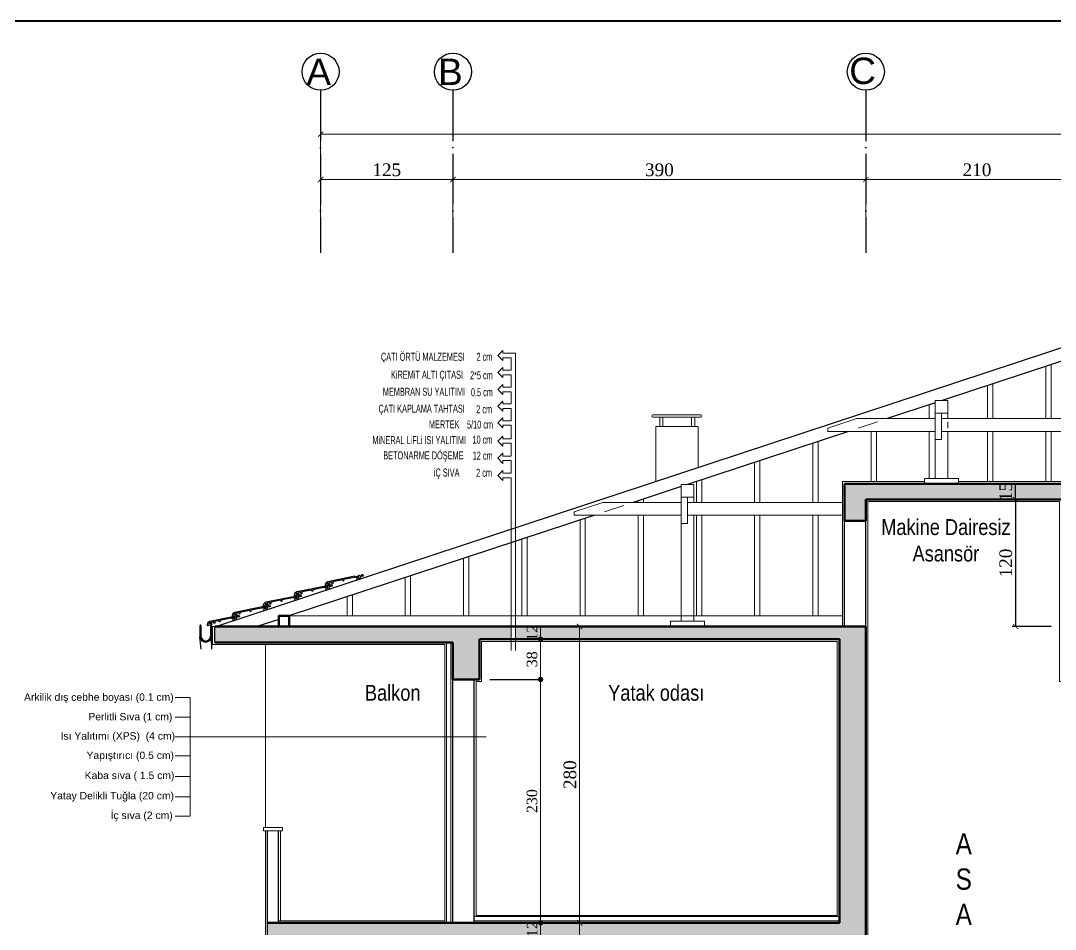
# Model space of a CAD drawing. Header units: metres. Extents: x 134072 to 172200, y 35728 to 38066.
# Drawn here: x 160671 to 161648, y 37208 to 38066 of the extents above; entities that cross this region are included whole.
import ezdxf

# ---------------------------------------------------------------- set-up
doc = ezdxf.new("R2010")
doc.units = ezdxf.units.M
doc.linetypes.add('ACAD_ISO04W100', pattern=[30, 24, -3, 0, -3])
for name, color, linetype in [('Aks', 7, 'Continuous'), ('duvaR', 52, 'Continuous'), ('KİREMİT', 242, 'Continuous'), ('yazı', 7, 'Continuous'), ('ölçü', 7, 'Continuous')]:
    doc.layers.add(name, color=color, linetype=linetype)
for name, color, linetype, lineweight in [('Cizgi 15', 3, 'Continuous', 15), ('Cizgi 20', 175, 'Continuous', 20), ('Cizgi 50', 1, 'Continuous', 50), ('ELEKTRİK', 102, 'Continuous', 40), ('Olcu 20', 7, 'Continuous', 20), ('sıva', 145, 'Continuous', 5), ('Tarama 13', 221, 'Continuous', 13), ('Yazi Detay', 30, 'Continuous', 20)]:
    doc.layers.add(name, color=color, linetype=linetype, lineweight=lineweight)
doc.styles.add('arial_1_18', font='arial.ttf', dxfattribs={"height": 0.2})
doc.styles.add('muhammet', font='times.ttf', dxfattribs={"height": 10})
doc.styles.add('omer', font='times.ttf', dxfattribs={"height": 12})
doc.styles.add('omr', font='ARIALN.TTF', dxfattribs={"height": 20})
doc.styles.add('ROMANT', font='arial.ttf', dxfattribs={"width": 0.75})
doc.styles.get("Standard").update_dxf_attribs({"font": 'txt.shx'})
doc.dimstyles.new('ISO-25', dxfattribs={"dimtxt": 12, "dimasz": 5, "dimexe": 3, "dimexo": 10, "dimgap": 3, "dimtad": 1, "dimdec": 0, "dimtxsty": 'omer', "dimblk": 'ARCHTICK', "dimcen": 0, "dimclrd": 256, "dimclre": 256, "dimclrt": 256, "dimadec": 0, "dimazin": 0, "dimtfac": 1, "dimtdec": 0, "dimtix": 1, "dimtmove": 0, "dimatfit": 3, "dimldrblk": 'ARCHTICK', "dimfxl": 50, "dimfxlon": 1, "dimlwd": -1, "dimlwe": -1, "dimarcsym": 0})
doc.dimstyles.new('mami', dxfattribs={"dimtxt": 9, "dimasz": 5, "dimexe": 1.25, "dimexo": 10, "dimgap": 3, "dimtad": 1, "dimtoh": 1, "dimdec": 0, "dimtxsty": 'muhammet', "dimblk": 'DOT', "dimcen": 2.5, "dimclrd": 256, "dimadec": 0, "dimazin": 0, "dimtfac": 1, "dimtdec": 0, "dimtix": 1, "dimtmove": 0, "dimatfit": 3, "dimldrblk": 'DOT', "dimfxl": 60, "dimfxlon": 1, "dimlwd": -1, "dimarcsym": 0})

# ---------------------------------------------------------------- blocks, each defined once
blk = doc.blocks.new('*D78')
at = {"layer": 'Defpoints', "color": 0, "transparency": 16777216}
for p in [(161609.25, 37628.8), (161610.26, 37628.8), (161609.74, 37613.8)]:
    blk.add_point(p, dxfattribs=at)
at = {"layer": 'ölçü', "transparency": 16777216}
for p, q in [((161610.26, 37628.8), (161613.26, 37628.8)), ((161610.26, 37613.8), (161610.26, 37628.8)), ((161610.26, 37613.8), (161613.26, 37613.8))]:
    blk.add_line(p, q, dxfattribs=at)
at = {"layer": 'ölçü', "transparency": 16777216, "insert": (161601.16, 37621.3), "char_height": 12, "attachment_point": 5, "rotation": 90, "style": 'omer'}
blk.add_mtext('15', dxfattribs=at)
blk = doc.blocks.new('_ArchTick')
at = {"layer": 'Olcu 20', "color": 0, "const_width": 0.15}
blk.add_lwpolyline([(-0.5, -0.5), (0.5, 0.5)], dxfattribs=at)
blk = doc.blocks.new('*D79')
at = {"layer": 'Defpoints', "color": 0, "transparency": 16777216}
for p in [(161610.25, 37613.8), (161610.25, 37493.8), (161653.92, 37493.8)]:
    blk.add_point(p, dxfattribs=at)
at = {"layer": 'ölçü', "transparency": 16777216}
for p, q in [((161610.25, 37613.8), (161613.25, 37613.8)), ((161610.25, 37613.8), (161610.25, 37493.8)), ((161643.92, 37493.8), (161607.25, 37493.8))]:
    blk.add_line(p, q, dxfattribs=at)
at = {"layer": 'ölçü', "transparency": 16777216, "xscale": 5, "yscale": 5, "zscale": 5}
for p, rotation in [((161610.25, 37613.8), 90), ((161610.25, 37493.8), 270)]:
    blk.add_blockref('_ArchTick', p, dxfattribs=dict(at, rotation=rotation))
at = {"layer": 'ölçü', "transparency": 16777216, "insert": (161601.15, 37553.8), "char_height": 12, "attachment_point": 5, "rotation": 90, "style": 'omer'}
blk.add_mtext('120', dxfattribs=at)
blk = doc.blocks.new('*D118')
at = {"layer": 'Defpoints', "color": 0, "transparency": 16777216}
for p in [(161132.02, 37213.8, 0), (161133.53, 37201.8, 0), (161161.72, 37201.8)]:
    blk.add_point(p, dxfattribs=at)
at = {"layer": 'Olcu 20', "color": 0, "lineweight": -2, "transparency": 16777216}
for p, q in [((161142.02, 37213.8), (161162.97, 37213.8)), ((161143.53, 37201.8), (161162.97, 37201.8))]:
    blk.add_line(p, q, dxfattribs=at)
at = {"layer": 'Olcu 20', "transparency": 16777216}
blk.add_line((161161.72, 37213.8), (161161.72, 37201.8), dxfattribs=at)
at = {"layer": 'Olcu 20', "color": 0, "transparency": 16777216, "insert": (161153.72, 37207.8), "char_height": 10, "attachment_point": 5, "rotation": 90, "style": 'muhammet'}
blk.add_mtext('12', dxfattribs=at)
blk = doc.blocks.new('_Dot')
at = {"color": 0, "linetype": 'ByBlock', "lineweight": -2}
blk.add_line((-0.5, 0), (-1, 0), dxfattribs=at)
at = {"color": 0, "linetype": 'ByBlock', "const_width": 0.5}
blk.add_lwpolyline([(-0.25, 0, 1), (0.25, 0, 1)], format="xyb", close=True, dxfattribs=at)
blk = doc.blocks.new('*D121')
at = {"layer": 'Defpoints', "color": 0, "transparency": 16777216}
for p in [(161132.02, 37493.8, 0), (161133.53, 37481.8, 0), (161161.72, 37481.8)]:
    blk.add_point(p, dxfattribs=at)
at = {"layer": 'Olcu 20', "color": 0, "lineweight": -2, "transparency": 16777216}
for p, q in [((161142.02, 37493.8), (161162.97, 37493.8)), ((161143.53, 37481.8), (161162.97, 37481.8))]:
    blk.add_line(p, q, dxfattribs=at)
at = {"layer": 'Olcu 20', "transparency": 16777216}
blk.add_line((161161.72, 37493.8), (161161.72, 37481.8), dxfattribs=at)
at = {"layer": 'Olcu 20', "color": 0, "transparency": 16777216, "insert": (161153.72, 37487.8), "char_height": 10, "attachment_point": 5, "rotation": 90, "style": 'muhammet'}
blk.add_mtext('12', dxfattribs=at)
blk = doc.blocks.new('*D122')
at = {"layer": 'Defpoints', "color": 0, "transparency": 16777216}
for p in [(161133.53, 37481.8, 0), (161103.92, 37443.8), (161161.72, 37443.8)]:
    blk.add_point(p, dxfattribs=at)
at = {"layer": 'Olcu 20', "color": 0, "lineweight": -2, "transparency": 16777216}
for p, q in [((161143.53, 37481.8), (161162.97, 37481.8)), ((161113.92, 37443.8), (161162.97, 37443.8))]:
    blk.add_line(p, q, dxfattribs=at)
at = {"layer": 'Olcu 20', "transparency": 16777216}
blk.add_line((161161.72, 37476.8), (161161.72, 37448.8), dxfattribs=at)
at = {"layer": 'Olcu 20', "transparency": 16777216, "xscale": 5, "yscale": 5, "zscale": 5}
for p, rotation in [((161161.72, 37481.8), 90), ((161161.72, 37443.8), 270)]:
    blk.add_blockref('_Dot', p, dxfattribs=dict(at, rotation=rotation))
at = {"layer": 'Olcu 20', "color": 0, "transparency": 16777216, "insert": (161153.63, 37462.8), "char_height": 10, "attachment_point": 5, "rotation": 90, "style": 'muhammet'}
blk.add_mtext('38', dxfattribs=at)
blk = doc.blocks.new('*D123')
at = {"layer": 'Defpoints', "color": 0, "transparency": 16777216}
for p in [(161103.92, 37443.8), (161136.74, 37213.8, 0), (161161.72, 37213.8)]:
    blk.add_point(p, dxfattribs=at)
at = {"layer": 'Olcu 20', "color": 0, "lineweight": -2, "transparency": 16777216}
for p, q in [((161113.92, 37443.8), (161162.97, 37443.8)), ((161146.74, 37213.8), (161162.97, 37213.8))]:
    blk.add_line(p, q, dxfattribs=at)
at = {"layer": 'Olcu 20', "transparency": 16777216}
blk.add_line((161161.72, 37438.8), (161161.72, 37218.8), dxfattribs=at)
at = {"layer": 'Olcu 20', "transparency": 16777216, "xscale": 5, "yscale": 5, "zscale": 5}
for p, rotation in [((161161.72, 37443.8), 90), ((161161.72, 37213.8), 270)]:
    blk.add_blockref('_Dot', p, dxfattribs=dict(at, rotation=rotation))
at = {"layer": 'Olcu 20', "color": 0, "transparency": 16777216, "insert": (161153.63, 37328.8), "char_height": 10, "attachment_point": 5, "rotation": 90, "style": 'muhammet'}
blk.add_mtext('230', dxfattribs=at)
blk = doc.blocks.new('*D127')
at = {"layer": 'Defpoints', "color": 0, "transparency": 16777216}
for p in [(161170, 37493.8), (161170, 37213.8), (161198.62, 37213.8)]:
    blk.add_point(p, dxfattribs=at)
at = {"layer": 'Olcu 20', "transparency": 16777216}
for p, q in [((161195.62, 37493.8), (161201.62, 37493.8)), ((161198.62, 37493.8), (161198.62, 37213.8)), ((161195.62, 37213.8), (161201.62, 37213.8))]:
    blk.add_line(p, q, dxfattribs=at)
at = {"layer": 'Olcu 20', "transparency": 16777216, "xscale": 5, "yscale": 5, "zscale": 5}
for p, rotation in [((161198.62, 37493.8), 90), ((161198.62, 37213.8), 270)]:
    blk.add_blockref('_ArchTick', p, dxfattribs=dict(at, rotation=rotation))
at = {"layer": 'Olcu 20', "transparency": 16777216, "insert": (161189.51, 37353.8), "char_height": 12, "attachment_point": 5, "rotation": 90, "style": 'omer'}
blk.add_mtext('280', dxfattribs=at)
blk = doc.blocks.new('*D128')
at = {"layer": 'Defpoints', "color": 0, "transparency": 16777216}
for p in [(161170, 37213.8), (161180.24, 36933.8), (161198.62, 36933.8)]:
    blk.add_point(p, dxfattribs=at)
at = {"layer": 'Olcu 20', "transparency": 16777216}
for p, q in [((161195.62, 37213.8), (161201.62, 37213.8)), ((161198.62, 37213.8), (161198.62, 36933.8)), ((161195.62, 36933.8), (161201.62, 36933.8))]:
    blk.add_line(p, q, dxfattribs=at)
at = {"layer": 'Olcu 20', "transparency": 16777216, "xscale": 5, "yscale": 5, "zscale": 5}
for p, rotation in [((161198.62, 37213.8), 90), ((161198.62, 36933.8), 270)]:
    blk.add_blockref('_ArchTick', p, dxfattribs=dict(at, rotation=rotation))
at = {"layer": 'Olcu 20', "transparency": 16777216, "insert": (161189.51, 37073.8), "char_height": 12, "attachment_point": 5, "rotation": 90, "style": 'omer'}
blk.add_mtext('280', dxfattribs=at)
blk = doc.blocks.new('*D146')
at = {"layer": 'Defpoints', "color": 0, "transparency": 16777216}
for p in [(161078.92, 37916.22), (160953.92, 37846.99), (161078.92, 37846.99)]:
    blk.add_point(p, dxfattribs=at)
at = {"layer": 'Olcu 20', "transparency": 16777216}
for p, q in [((160953.92, 37866.22), (160953.92, 37919.22)), ((161078.92, 37866.22), (161078.92, 37919.22)), ((160953.92, 37916.22), (161078.92, 37916.22))]:
    blk.add_line(p, q, dxfattribs=at)
at = {"layer": 'Olcu 20', "transparency": 16777216, "xscale": 5, "yscale": 5, "zscale": 5, "rotation": 180}
blk.add_blockref('_ArchTick', (160953.92, 37916.22), dxfattribs=at)
at = {"layer": 'Olcu 20', "transparency": 16777216, "xscale": 5, "yscale": 5, "zscale": 5}
blk.add_blockref('_ArchTick', (161078.92, 37916.22), dxfattribs=at)
at = {"layer": 'Olcu 20', "transparency": 16777216, "insert": (161016.42, 37925.32), "char_height": 12, "attachment_point": 5, "style": 'omer'}
blk.add_mtext('125', dxfattribs=at)
blk = doc.blocks.new('*D147')
at = {"layer": 'Defpoints', "color": 0, "transparency": 16777216}
for p in [(161468.92, 37916.22), (161078.92, 37846.99), (161468.92, 37846.99)]:
    blk.add_point(p, dxfattribs=at)
at = {"layer": 'Olcu 20', "transparency": 16777216}
for p, q in [((161078.92, 37866.22), (161078.92, 37919.22)), ((161468.92, 37866.22), (161468.92, 37919.22)), ((161078.92, 37916.22), (161468.92, 37916.22))]:
    blk.add_line(p, q, dxfattribs=at)
at = {"layer": 'Olcu 20', "transparency": 16777216, "xscale": 5, "yscale": 5, "zscale": 5, "rotation": 180}
blk.add_blockref('_ArchTick', (161078.92, 37916.22), dxfattribs=at)
at = {"layer": 'Olcu 20', "transparency": 16777216, "xscale": 5, "yscale": 5, "zscale": 5}
blk.add_blockref('_ArchTick', (161468.92, 37916.22), dxfattribs=at)
at = {"layer": 'Olcu 20', "transparency": 16777216, "insert": (161273.92, 37925.34), "char_height": 12, "attachment_point": 5, "style": 'omer'}
blk.add_mtext('390', dxfattribs=at)
blk = doc.blocks.new('*D148')
at = {"layer": 'Defpoints', "color": 0, "transparency": 16777216}
for p in [(161678.92, 37916.22), (161468.92, 37846.99), (161678.92, 37846.99)]:
    blk.add_point(p, dxfattribs=at)
at = {"layer": 'Olcu 20', "transparency": 16777216}
for p, q in [((161468.92, 37866.22), (161468.92, 37919.22)), ((161678.92, 37866.22), (161678.92, 37919.22)), ((161468.92, 37916.22), (161678.92, 37916.22))]:
    blk.add_line(p, q, dxfattribs=at)
at = {"layer": 'Olcu 20', "transparency": 16777216, "xscale": 5, "yscale": 5, "zscale": 5, "rotation": 180}
blk.add_blockref('_ArchTick', (161468.92, 37916.22), dxfattribs=at)
at = {"layer": 'Olcu 20', "transparency": 16777216, "xscale": 5, "yscale": 5, "zscale": 5}
blk.add_blockref('_ArchTick', (161678.92, 37916.22), dxfattribs=at)
at = {"layer": 'Olcu 20', "transparency": 16777216, "insert": (161573.92, 37925.32), "char_height": 12, "attachment_point": 5, "style": 'omer'}
blk.add_mtext('210', dxfattribs=at)
blk = doc.blocks.new('*D156')
at = {"layer": 'Defpoints', "color": 0, "transparency": 16777216}
for p in [(160953.92, 37959), (160953.92, 37846.99), (162653.92, 37846.99)]:
    blk.add_point(p, dxfattribs=at)
at = {"layer": 'Olcu 20', "transparency": 16777216}
for p, q in [((160953.92, 37909), (160953.92, 37962)), ((162653.92, 37959), (160953.92, 37959)), ((162653.92, 37909), (162653.92, 37962))]:
    blk.add_line(p, q, dxfattribs=at)
at = {"layer": 'Olcu 20', "transparency": 16777216, "xscale": 5, "yscale": 5, "zscale": 5, "rotation": 180}
blk.add_blockref('_ArchTick', (160953.92, 37959), dxfattribs=at)
at = {"layer": 'Olcu 20', "transparency": 16777216, "xscale": 5, "yscale": 5, "zscale": 5}
blk.add_blockref('_ArchTick', (162653.92, 37959), dxfattribs=at)
at = {"layer": 'Olcu 20', "transparency": 16777216, "insert": (161803.92, 37968.12), "char_height": 12, "attachment_point": 5, "style": 'omer'}
blk.add_mtext('1700', dxfattribs=at)

msp = doc.modelspace()

# ---------------------------------------------------------------- hatches: boundary and pattern name
at = {"layer": 'Tarama 13'}
h = msp.add_hatch(dxfattribs=at)
h.set_pattern_fill('ANSI33', color=256, scale=2, style=0)
h.set_pattern_definition([(45, (109885.787, 30647.212), (-8.980256, 8.980256), []), (45, (109894.767, 30647.212), (-8.980256, 8.980256), [6.35, -3.175])])
h.paths.add_polyline_path([(162653.92, 36373.8), (162633.92, 36373.8), (162633.92, 36193.8), (162653.92, 36193.8)])
h.paths.add_polyline_path([(162553.92, 36233.8), (162553.92, 36373.8), (162523.92, 36373.8), (162523.92, 36233.8), (162293.92, 36233.8), (162293.92, 36373.8), (162268.92, 36373.8), (162268.92, 36233.8), (162175.05, 36233.8), (162175.05, 36193.8), (162553.92, 36193.8)])
h.paths.add_polyline_path([(162175.05, 36233.8), (161678.92, 36233.8), (161678.92, 36373.8), (161653.92, 36373.8), (161653.92, 36233.8), (161468.92, 36233.8), (161468.92, 37493.8), (161137.94, 37493.8), (161137.94, 37481.8), (161443.92, 37481.8), (161443.92, 37213.8), (160903.92, 37213.8), (160903.92, 37198.8), (161078.92, 37198.8), (161078.92, 37182.02), (161103.92, 37182.02), (161103.92, 37201.8), (161443.92, 37201.8), (161443.92, 36933.8), (160903.92, 36933.8), (160903.92, 36918.8), (161078.92, 36918.8), (161078.92, 36883.8), (161103.92, 36883.8), (161103.92, 36921.8), (161443.92, 36921.8), (161443.92, 36653.8), (160903.92, 36653.8), (160903.92, 36638.8), (161078.92, 36638.8), (161078.92, 36603.8), (161103.92, 36603.8), (161103.92, 36641.8), (161443.92, 36641.8), (161443.92, 36233.8), (161108.92, 36233.8), (161108.92, 36373.8), (161078.92, 36373.8), (161078.92, 36233.8), (161048.92, 36233.8), (161048.92, 36193.8), (162175.05, 36193.8)])
h.paths.add_polyline_path([(160923.92, 36373.8), (160903.92, 36373.8), (160903.92, 36193.8), (160923.92, 36193.8)], flags=17)
h.paths.add_polyline_path([(161103.92, 37481.8), (161133.84, 37481.8), (161133.84, 37493.8), (160853.92, 37493.8), (160853.92, 37478.8), (161078.92, 37478.8), (161078.92, 37443.8), (161103.92, 37443.8)])
h.paths.add_polyline_path([(161468.92, 37613.8), (161653.92, 37613.8), (161653.92, 37593.8), (161673.92, 37593.8), (161673.92, 37628.8), (161448.92, 37628.8), (161448.92, 37593.8), (161468.92, 37593.8)])
h.paths.add_polyline_path([(162293.92, 37481.8), (162628.92, 37481.8), (162628.92, 37443.8), (162653.92, 37443.8), (162653.92, 37481.8), (162703.92, 37481.8), (162703.92, 37493.8), (161653.92, 37493.8), (161653.92, 37443.8), (161678.92, 37443.8), (161678.92, 37481.8), (162268.92, 37481.8), (162268.92, 37443.8), (162293.92, 37443.8)])
h.paths.add_polyline_path([(162293.92, 37201.8), (162628.92, 37201.8), (162628.92, 37182.02), (162653.92, 37182.02), (162653.92, 37213.8), (161653.92, 37213.8), (161653.92, 37163.8), (161678.92, 37163.8), (161678.92, 37201.8), (162268.92, 37201.8), (162268.92, 37163.8), (162293.92, 37163.8)])
h.paths.add_polyline_path([(162293.92, 36921.8), (162628.92, 36921.8), (162628.92, 36883.8), (162653.92, 36883.8), (162653.92, 36933.8), (161653.92, 36933.8), (161653.92, 36883.8), (161678.92, 36883.8), (161678.92, 36921.8), (162268.92, 36921.8), (162268.92, 36883.8), (162293.92, 36883.8)])
h.paths.add_polyline_path([(162653.92, 36653.8), (161653.92, 36653.8), (161653.92, 36603.8), (161678.92, 36603.8), (161678.92, 36641.8), (162268.92, 36641.8), (162268.92, 36603.8), (162293.92, 36603.8), (162293.92, 36641.8), (162528.92, 36641.8), (162528.92, 36603.8), (162553.92, 36603.8), (162553.92, 36641.8), (162628.92, 36641.8), (162628.92, 36603.8), (162653.92, 36603.8)])
h.paths.add_polyline_path([(162653.92, 37182.02), (162628.92, 37182.02), (162628.92, 37163.8), (162653.92, 37163.8)], flags=17)
h.paths.add_polyline_path([(161164.41, 36637.36), (161164.41, 36657.13), (161143.06, 36657.13), (161143.06, 36637.36)], flags=25)
h.paths.add_polyline_path([(161164.24, 36204.07), (161164.24, 36223.83), (161142.89, 36223.83), (161142.89, 36204.07)], flags=24)
h.paths.add_polyline_path([(161164.41, 36917.36), (161164.41, 36937.13), (161143.06, 36937.13), (161143.06, 36917.36)], flags=25)
h.paths.add_polyline_path([(161164.41, 37197.36), (161164.41, 37217.13), (161143.06, 37217.13), (161143.06, 37197.36)], flags=25)
h.paths.add_polyline_path([(161164.41, 37477.36), (161164.41, 37497.13), (161143.06, 37497.13), (161143.06, 37477.36)], flags=9)
h.paths.add_polyline_path([(161613.89, 37608.99), (161613.89, 37632.71), (161588.27, 37632.71), (161588.27, 37608.99)], flags=9)

# ---------------------------------------------------------------- linework, layer by layer
at = {"layer": 'Aks', "color": 251, "linetype": 'ACAD_ISO04W100', "lineweight": -3, "ltscale": 2}
for points in [[(160953.92, 38000.61), (160953.92, 37846.99)], [(161078.92, 38000.61), (161078.92, 37846.99)], [(161468.92, 38000.61), (161468.92, 37846.99)]]:
    msp.add_lwpolyline(points, dxfattribs=at)
at = {"layer": 'Aks', "color": 30, "linetype": 'Continuous', "lineweight": -3}
for centre in [(160953.92, 38018.11), (161078.92, 38018.11), (161468.92, 38018.11)]:
    msp.add_circle(centre, 17.5, dxfattribs=at)
at = {"layer": 'Cizgi 15', "lineweight": -3}
for p, q in [((160839.92, 37494.6), (160839.92, 37484.6)), ((160840.92, 37494.6), (160840.92, 37484.6)), ((160849.92, 37494.6), (160849.92, 37484.6)), ((160850.92, 37494.6), (160850.92, 37484.6)), ((160850.92, 37490.6), (160851.92, 37490.6)), ((160850.92, 37488.6), (160851.92, 37488.6))]:
    msp.add_line(p, q, dxfattribs=at)
for centre, radius, start, end in [((160840.42, 37494.6), 0.5, 0, 180), ((160850.42, 37494.6), 0.5, 0, 180), ((160845.42, 37484.6), 5.5, 180, 0), ((160845.42, 37484.6), 4.5, 180, 0)]:
    msp.add_arc(centre, radius, start, end, dxfattribs=at)
at = {"layer": 'Cizgi 20'}
for p, q in [((161534.46, 37707.45), (161534.46, 37633.8)), ((161534.46, 37707.45), (161546.46, 37707.45)), ((161546.46, 37707.45), (161546.46, 37690.25)), ((161313.06, 37693.8), (161267.85, 37693.8)), ((161534.46, 37695.45), (161546.46, 37695.45)), ((161540.46, 37695.45), (161540.46, 37670.45)), ((161313.06, 37691.8), (161267.85, 37691.8)), ((161270.46, 37682.8), (161310.46, 37682.8)), ((161270.46, 37630.75), (161270.46, 37682.8)), ((161274.28, 37691.8), (161274.28, 37682.8)), ((161277.28, 37691.8), (161277.28, 37682.8)), ((161304.39, 37691.8), (161304.39, 37682.8)), ((161307.39, 37691.8), (161307.39, 37682.8)), ((161310.46, 37643.8), (161310.46, 37682.8)), ((161460.32, 37690.25), (161534.46, 37690.25)), ((161479.95, 37687.25), (161461.76, 37681.25)), ((161540.46, 37690.25), (162017.38, 37690.25)), ((161546.46, 37687.25), (161546.46, 37681.25)), ((161433.05, 37678.25), (161534.46, 37678.25)), ((161540.46, 37678.25), (162017.38, 37678.25)), ((161546.46, 37678.25), (161546.46, 37633.8)), ((161540.46, 37670.45), (161534.46, 37670.45)), ((161524.46, 37633.8), (161556.46, 37633.8)), ((161524.46, 37633.8), (161524.46, 37628.8)), ((161556.46, 37633.8), (161556.46, 37628.8)), ((161294.46, 37628.02), (161294.46, 37498.8)), ((161294.46, 37628.02), (161306.46, 37628.02)), ((161306.46, 37628.02), (161306.46, 37611.13)), ((161294.46, 37616.02), (161306.46, 37616.02)), ((161300.46, 37616.02), (161300.46, 37591.02)), ((161294.46, 37611.13), (161220.57, 37611.13)), ((161240.2, 37608.13), (161222.01, 37602.13)), ((161300.46, 37611.13), (161446.92, 37611.13)), ((161294.46, 37599.13), (161193.29, 37599.13)), ((161300.46, 37599.13), (161446.92, 37599.13)), ((161306.46, 37599.13), (161306.46, 37498.8)), ((161300.46, 37591.02), (161294.46, 37591.02)), ((161284.46, 37498.8), (161316.46, 37498.8)), ((161284.46, 37498.8), (161284.46, 37493.8)), ((161316.46, 37498.8), (161316.46, 37493.8)), ((160899.92, 37300.8), (160899.92, 37303.8)), ((160899.92, 37303.8), (160917.92, 37303.8)), ((160917.92, 37303.8), (160917.92, 37300.8)), ((160899.92, 37300.8), (160917.92, 37300.8))]:
    msp.add_line(p, q, dxfattribs=at)
at = {"layer": 'Cizgi 20', "lineweight": -3}
for p, q in [((160840.96, 37472.32), (160839.95, 37484.01)), ((160851.18, 37472.51, 0), (160850.88, 37483.95))]:
    msp.add_line(p, q, dxfattribs=at)
at = {"layer": 'Cizgi 20'}
for points in [[(161460.32, 37690.25), (161433.05, 37681.25), (161433.05, 37678.25)], [(161220.57, 37611.13), (161193.29, 37602.13), (161193.29, 37599.13)]]:
    msp.add_lwpolyline(points, dxfattribs=at)
for centre, start, end in [((161267.85, 37692.8), 90, 270), ((161313.06, 37692.8), 270, 90)]:
    msp.add_arc(centre, 1, start, end, dxfattribs=at)
at = {"layer": 'Cizgi 50'}
for p, q in [((161673.92, 37628.8), (161448.92, 37628.8)), ((161448.92, 37628.8), (161448.92, 37593.8)), ((161653.92, 37613.8), (161468.92, 37613.8)), ((161468.92, 37593.8), (161468.92, 37613.8)), ((161468.92, 37593.8), (161448.92, 37593.8)), ((161468.92, 37493.8), (160853.92, 37493.8)), ((161468.92, 36233.8), (161468.92, 37493.8)), ((161078.92, 37478.8), (160853.92, 37478.8)), ((161443.92, 37481.8), (161103.92, 37481.8)), ((161443.92, 37213.8), (161443.92, 37481.8)), ((161443.92, 37213.8), (160903.92, 37213.8))]:
    msp.add_line(p, q, dxfattribs=at)
msp.add_lwpolyline([(160914.32, 37493.8), (160914.32, 37503.8), (160924.32, 37503.8), (160924.32, 37493.8)], close=True, dxfattribs=at)
msp.add_lwpolyline([(161078.92, 37478.8), (161078.92, 37443.8), (161103.92, 37443.8), (161103.92, 37481.8)], dxfattribs=at)
at = {"layer": 'duvaR'}
for p, q in [((161778.92, 37798.55), (160855.46, 37493.8)), ((161687.38, 37755.7), (161541.16, 37707.45)), ((161534.46, 37705.24), (161489.04, 37690.25)), ((161452.67, 37678.25), (161300.46, 37628.02)), ((161294.46, 37626.04), (161249.29, 37611.13)), ((161212.92, 37599.13), (160924.05, 37503.8)), ((161448.92, 37493.8), (161448.92, 37593.8)), ((161468.92, 37493.8), (161468.92, 37593.8)), ((160914.32, 37500.59), (160893.75, 37493.8)), ((161078.92, 37213.8), (161078.92, 37443.8)), ((161098.92, 37213.8), (161098.92, 37443.8)), ((160903.92, 37213.8), (160903.92, 37300.8)), ((160913.92, 37300.8), (160913.92, 37213.8))]:
    msp.add_line(p, q, dxfattribs=at)
at = {"layer": 'duvaR', "color": 1}
for p, q in [((160853.92, 37478.8), (160853.92, 37493.8)), ((160903.92, 37198.8), (160903.92, 37213.8))]:
    msp.add_line(p, q, dxfattribs=at)
at = {"layer": 'ELEKTRİK'}
msp.add_line((135359.31, 38066.32, 127785.85), (172199.82, 38066.32, 127785.85), dxfattribs=at)
at = {"layer": 'KİREMİT', "color": 242}
for p, q in [((160989.63, 37539.93), (160987.78, 37539.32)), ((160989.63, 37539.93), (160987.78, 37539.32)), ((160987.78, 37539.32), (160988.33, 37537.65)), ((160987.78, 37539.32), (160988.33, 37537.65)), ((160989.63, 37539.93), (160990.18, 37538.26)), ((160989.63, 37539.93), (160990.18, 37538.26)), ((160960.4, 37530.29), (160958.55, 37529.68)), ((160960.4, 37530.29), (160958.55, 37529.68)), ((160958.55, 37529.68), (160959.1, 37528.01)), ((160958.55, 37529.68), (160959.1, 37528.01)), ((160960.4, 37530.29), (160960.95, 37528.62)), ((160960.4, 37530.29), (160960.95, 37528.62)), ((160931.17, 37520.65), (160929.32, 37520.04)), ((160931.17, 37520.65), (160929.32, 37520.04)), ((160929.32, 37520.04), (160929.87, 37518.37)), ((160929.32, 37520.04), (160929.87, 37518.37)), ((160931.17, 37520.65), (160931.72, 37518.98)), ((160931.17, 37520.65), (160931.72, 37518.98)), ((160901.94, 37511.01), (160900.08, 37510.4)), ((160901.94, 37511.01), (160900.08, 37510.4)), ((160900.08, 37510.4), (160900.64, 37508.73)), ((160900.08, 37510.4), (160900.64, 37508.73)), ((160901.94, 37511.01), (160902.49, 37509.35)), ((160901.94, 37511.01), (160902.49, 37509.35)), ((160872.7, 37501.37), (160870.85, 37500.76)), ((160872.7, 37501.37), (160870.85, 37500.76)), ((160870.85, 37500.76), (160871.4, 37499.09)), ((160870.85, 37500.76), (160871.4, 37499.09)), ((160872.7, 37501.37), (160873.25, 37499.71)), ((160872.7, 37501.37), (160873.25, 37499.71))]:
    msp.add_line(p, q, dxfattribs=at)
for points in [[(160990.49, 37538.44), (160989.81, 37540.59), (160986.78, 37539.98), (160985.81, 37540.23), (160975.71, 37538.19), (160975.69, 37536.79), (160975.12, 37536.67), (160974.56, 37537.95), (160965.43, 37536.11), (160965.48, 37534.38), (160964.86, 37534.25), (160964.24, 37535.87), (160962.27, 37535.47), (160962.44, 37533.04), (160961.87, 37532.93), (160961.08, 37535.23, 0.317877), (160959.75, 37532.22), (160958.56, 37531.98, -0.333333), (160960.65, 37536.39), (160986.37, 37541.59), (160986.52, 37540.87), (160990.1, 37541.59), (160989.96, 37542.31), (160990.68, 37542.46), (160990.82, 37541.74), (160992.97, 37542.17), (160992.83, 37542.89), (160993.78, 37543.08), (160994.11, 37541.46), (160991.24, 37540.88), (160991.45, 37538.63)], [(160961.26, 37528.8), (160960.58, 37530.95), (160957.54, 37530.34), (160956.58, 37530.59), (160946.47, 37528.55), (160946.46, 37527.15), (160945.88, 37527.03), (160945.33, 37528.31), (160936.2, 37526.47), (160936.25, 37524.74), (160935.63, 37524.61), (160935.01, 37526.23), (160933.04, 37525.83), (160933.21, 37523.4), (160932.64, 37523.29), (160931.85, 37525.59, 0.317877), (160930.52, 37522.58), (160929.33, 37522.34, -0.333333), (160931.42, 37526.75), (160957.14, 37531.95), (160957.29, 37531.23), (160960.87, 37531.96), (160960.73, 37532.67), (160961.44, 37532.82), (160961.59, 37532.1), (160963.74, 37532.53), (160963.59, 37533.25), (160964.55, 37533.44), (160964.88, 37531.82), (160962.01, 37531.24), (160962.22, 37528.99)], [(160932.03, 37519.16), (160931.34, 37521.31), (160928.31, 37520.7), (160927.35, 37520.95), (160917.24, 37518.91), (160917.22, 37517.51), (160916.65, 37517.39), (160916.09, 37518.67), (160906.97, 37516.83), (160907.02, 37515.1), (160906.4, 37514.97), (160905.77, 37516.59), (160903.81, 37516.19), (160903.98, 37513.76), (160903.4, 37513.65), (160902.61, 37515.95, 0.317877), (160901.29, 37512.94), (160900.09, 37512.7, -0.333333), (160902.19, 37517.11), (160927.91, 37522.31), (160928.05, 37521.59), (160931.64, 37522.32), (160931.49, 37523.03), (160932.21, 37523.18), (160932.36, 37522.46), (160934.51, 37522.89), (160934.36, 37523.61), (160935.32, 37523.8), (160935.64, 37522.18), (160932.78, 37521.6), (160932.98, 37519.35)], [(160902.8, 37509.52), (160902.11, 37511.67), (160899.08, 37511.06), (160898.12, 37511.31), (160888.01, 37509.27), (160887.99, 37507.87), (160887.42, 37507.75), (160886.86, 37509.03), (160877.74, 37507.19), (160877.79, 37505.46), (160877.17, 37505.33), (160876.54, 37506.95), (160874.58, 37506.55), (160874.74, 37504.12), (160874.17, 37504.01), (160873.38, 37506.31, 0.317877), (160872.05, 37503.3), (160870.86, 37503.06, -0.333333), (160872.95, 37507.47), (160898.68, 37512.67), (160898.82, 37511.95), (160902.41, 37512.68), (160902.26, 37513.39), (160902.98, 37513.54), (160903.12, 37512.82), (160905.27, 37513.26), (160905.13, 37513.97), (160906.08, 37514.17), (160906.41, 37512.54), (160903.55, 37511.96), (160903.75, 37509.71)], [(160873.56, 37499.88), (160872.88, 37502.03), (160869.84, 37501.42), (160868.88, 37501.67), (160858.78, 37499.63), (160858.76, 37498.23), (160858.19, 37498.11), (160857.63, 37499.39), (160854.09, 37498.68), (160854.14, 37496.95), (160853.52, 37496.82), (160852.89, 37498.44), (160850.93, 37498.04), (160851.1, 37495.61), (160850.53, 37495.5), (160849.74, 37497.8, 0.317877), (160848.41, 37494.79), (160847.21, 37494.55, -0.333333), (160849.31, 37498.96), (160869.44, 37503.03), (160869.59, 37502.31), (160873.17, 37503.04), (160873.03, 37503.75), (160873.75, 37503.9), (160873.89, 37503.18), (160876.04, 37503.62), (160875.9, 37504.33), (160876.85, 37504.53), (160877.18, 37502.9), (160874.31, 37502.32), (160874.52, 37500.07)]]:
    msp.add_lwpolyline(points, format="xyb", close=True, dxfattribs=at)
at = {"layer": 'sıva'}
for p, q in [((160851.92, 37476.8), (160851.92, 37493.8)), ((160853.92, 37493.8), (160851.92, 37493.8)), ((161072.92, 37213.8), (161072.92, 37478.8)), ((161076.92, 37213.8), (161076.92, 37478.8)), ((160851.92, 37476.8), (161071.42, 37476.8)), ((160901.92, 37303.8), (160901.92, 37476.8)), ((161071.42, 37476.8), (161071.42, 37213.8)), ((160901.92, 37196.8), (160901.92, 37300.8)), ((160915.92, 37300.8), (160915.92, 37215.8)), ((161071.42, 37215.8), (160913.92, 37215.8)), ((161098.92, 37219.8), (161443.92, 37219.8)), ((161098.92, 37215.8), (161443.92, 37215.8)), ((161100.92, 37220.8), (161441.92, 37220.8))]:
    msp.add_line(p, q, dxfattribs=at)
for points in [[(161446.92, 37493.8), (161446.92, 37630.8), (161524.46, 37630.8)], [(161556.46, 37630.8), (161675.92, 37630.8), (161675.92, 37493.8)], [(161926.92, 37219.8), (161926.92, 37479.8), (161680.92, 37479.8), (161680.92, 37441.8), (161651.92, 37441.8), (161651.92, 37611.8), (161470.92, 37611.8), (161470.92, 36233.8)], [(161100.92, 37219.8), (161100.92, 37441.8), (161105.92, 37441.8), (161105.92, 37479.8), (161441.92, 37479.8), (161441.92, 37219.8)]]:
    msp.add_lwpolyline(points, dxfattribs=at)
at = {"layer": 'Tarama 13'}
for p, q in [((161643.87, 37690.25), (161643.87, 37741.34)), ((161638.87, 37690.25), (161638.87, 37739.69)), ((161588.87, 37690.25), (161588.87, 37723.19)), ((161583.87, 37690.25), (161583.87, 37721.54)), ((161528.87, 37690.25), (161528.87, 37703.39)), ((161473.87, 37630.8), (161473.87, 37678.25)), ((161478.87, 37630.8), (161478.87, 37678.25)), ((161528.87, 37633.8), (161528.87, 37678.25)), ((161583.87, 37630.8), (161583.87, 37678.25)), ((161588.87, 37630.8), (161588.87, 37678.25)), ((161638.87, 37630.8), (161638.87, 37678.25)), ((161643.87, 37630.8), (161643.87, 37678.25)), ((161418.87, 37611.13), (161418.87, 37667.09)), ((161423.87, 37611.13), (161423.87, 37668.74)), ((161363.87, 37611.13), (161363.87, 37648.94)), ((161368.87, 37611.13), (161368.87, 37650.59)), ((161308.96, 37611.13), (161308.96, 37630.82)), ((161313.96, 37611.13), (161313.96, 37632.47)), ((161258.96, 37611.13), (161258.96, 37614.32)), ((161253.96, 37611.13), (161253.96, 37612.67)), ((161203.96, 37503.8), (161203.96, 37596.17)), ((161253.96, 37503.8), (161253.96, 37599.13)), ((161258.96, 37503.8), (161258.96, 37599.13)), ((161308.96, 37503.8), (161308.96, 37599.13)), ((161313.96, 37503.8), (161313.96, 37599.13)), ((161363.87, 37503.8), (161363.87, 37599.13)), ((161368.87, 37503.8), (161368.87, 37599.13)), ((161418.87, 37503.8), (161418.87, 37599.13)), ((161423.87, 37503.8), (161423.87, 37599.13)), ((161198.96, 37503.8), (161198.96, 37594.52)), ((161143.96, 37503.8), (161143.96, 37576.37)), ((161148.96, 37503.8), (161148.96, 37578.02)), ((161088.96, 37503.8), (161088.96, 37558.22)), ((161093.96, 37503.8), (161093.96, 37559.87)), ((161033.96, 37503.8), (161033.96, 37540.07)), ((161038.96, 37503.8), (161038.96, 37541.72)), ((160978.96, 37503.8), (160978.96, 37521.92)), ((160983.96, 37503.8), (160983.96, 37523.57)), ((160924.32, 37503.8), (161446.92, 37503.8))]:
    msp.add_line(p, q, dxfattribs=at)
at = {"layer": 'Yazi Detay', "color": 1, "lineweight": 18}
for p, q in [((161121.32, 37749.88), (161126.07, 37754.63)), ((161126.07, 37754.63), (161126.07, 37751.98)), ((161126.07, 37751.98), (161138.13, 37751.98)), ((161138.13, 37751.98), (161137.93, 37471.14)), ((161121.32, 37749.88), (161126.07, 37745.13)), ((161126.07, 37747.78), (161133.88, 37747.78)), ((161126.07, 37745.13), (161126.07, 37747.78)), ((161133.88, 37747.78), (161133.84, 37735.93)), ((161121.32, 37733.83), (161126.07, 37738.58)), ((161121.32, 37733.83), (161126.07, 37729.08)), ((161126.07, 37738.58), (161126.07, 37735.93)), ((161126.07, 37735.93), (161133.84, 37735.93)), ((161126.07, 37731.73), (161133.84, 37731.73)), ((161126.07, 37729.08), (161126.07, 37731.73)), ((161133.84, 37731.73), (161133.84, 37719.88)), ((161121.32, 37717.79), (161126.07, 37722.54)), ((161126.07, 37722.54), (161126.07, 37719.88)), ((161121.32, 37717.79), (161126.07, 37713.03)), ((161126.07, 37719.88), (161133.84, 37719.88)), ((161126.07, 37715.68), (161134.03, 37715.68)), ((161126.07, 37713.03), (161126.07, 37715.68)), ((161134.03, 37715.68), (161134.03, 37704.17)), ((161121.32, 37702.08), (161126.07, 37706.83)), ((161126.07, 37706.83), (161126.07, 37704.17)), ((161126.07, 37704.17), (161134.03, 37704.17)), ((161121.32, 37702.08), (161126.07, 37697.32)), ((161126.07, 37699.97), (161134.03, 37699.97)), ((161126.07, 37697.32), (161126.07, 37699.97)), ((161134.03, 37699.97), (161134.03, 37688.31)), ((161121.32, 37686.21), (161126.07, 37690.96)), ((161121.32, 37686.21), (161126.07, 37681.46)), ((161126.07, 37690.96), (161126.07, 37688.31)), ((161126.07, 37688.31), (161134.03, 37688.31)), ((161126.07, 37684.11), (161133.84, 37684.11)), ((161126.07, 37681.46), (161126.07, 37684.11)), ((161133.84, 37684.11), (161133.84, 37671.13)), ((161121.32, 37669.03), (161126.07, 37673.78)), ((161126.07, 37673.78), (161126.07, 37671.13)), ((161121.32, 37669.03), (161126.07, 37664.28)), ((161126.07, 37671.13), (161133.84, 37671.13)), ((161126.07, 37666.93), (161133.84, 37666.93)), ((161126.07, 37664.28), (161126.07, 37666.93)), ((161134.03, 37666.93), (161134.03, 37655.08)), ((161121.32, 37652.76), (161126.07, 37657.51)), ((161126.07, 37657.51), (161126.07, 37654.86)), ((161126.07, 37654.86), (161133.84, 37654.86)), ((161121.32, 37652.76), (161126.07, 37648.01)), ((161126.07, 37650.66), (161133.84, 37650.66)), ((161126.07, 37648.01), (161126.07, 37650.66)), ((161133.84, 37650.66), (161133.84, 37638.58)), ((161121.32, 37636.49), (161126.07, 37641.24)), ((161121.32, 37636.49), (161126.07, 37631.73)), ((161126.07, 37641.24), (161126.07, 37638.58)), ((161126.07, 37638.58), (161133.84, 37638.58)), ((161126.07, 37634.38), (161133.84, 37634.38)), ((161126.07, 37631.73), (161126.07, 37634.38)), ((161133.84, 37634.38), (161133.84, 37471.18))]:
    msp.add_line(p, q, dxfattribs=at)
at = {"layer": 'Yazi Detay'}
for points in [[(160830.68, 37426.67), (160816.58, 37426.67)], [(160830.68, 37426.67), (160816.58, 37426.67)], [(160830.68, 37426.67), (160830.68, 37314.44)], [(160830.68, 37426.67), (160830.68, 37314.44)], [(160830.68, 37408.06), (160816.58, 37408.06)], [(160830.68, 37408.06), (160816.58, 37408.06)], [(160830.68, 37389.45), (160816.58, 37389.45)], [(160830.68, 37389.45), (160816.58, 37389.45)], [(160830.68, 37389.45), (161110.32, 37389.45)], [(160830.68, 37389.45), (160922.79, 37389.45)], [(160830.68, 37371.49), (160816.58, 37371.49)], [(160830.68, 37371.49), (160816.58, 37371.49)], [(160830.68, 37352.23), (160816.58, 37352.23)], [(160830.68, 37352.23), (160816.58, 37352.23)], [(160830.68, 37333.02), (160816.58, 37333.02)], [(160830.68, 37333.02), (160816.58, 37333.02)], [(160830.68, 37314.44), (160816.58, 37314.44)], [(160830.68, 37314.44), (160816.58, 37314.44)]]:
    msp.add_lwpolyline(points, dxfattribs=at)

# ---------------------------------------------------------------- texts
at = {"layer": 'Aks', "color": 19, "linetype": 'Continuous', "lineweight": -3, "style": 'arial_1_18'}
for s, p in [('A', (160940.55, 38005.47)), ('B', (161064.85, 38005.47)), ('C', (161453.26, 38006.43))]:
    msp.add_text(s, height=25, dxfattribs=at).set_placement(p)
at = {"layer": 'Yazi Detay', "style": 'ROMANT', "width": 0.6}
for s, p in [('ÇATI ÖRTÜ MALZEMESI', (161010.9, 37744.92)), ('2 cm', (161101.16, 37744.91)), ('KiREMiT ALTI ÇITASI', (161020.4, 37727.96)), ('2*5 cm', (161095.06, 37727.42)), ('MEMBRAN SU YALITIMI ', (161012.71, 37711.91)), ('0.5 cm', (161095.9, 37711.37)), ('ÇATI KAPLAMA TAHTASI', (161008.57, 37695.87)), ('2 cm', (161100.93, 37695.32)), ('MERTEK', (161056.25, 37681.12)), ('5/10 cm', (161092.18, 37680.91)), ('MiNERAL LiFLi ISI YALITIMI', (161002.85, 37666.17)), ('10 cm', (161097.36, 37666.57)), ('BETONARME DÖŞEME', (161013.15, 37651.75)), ('12 cm', (161097.57, 37651.5)), ('iÇ SIVA', (161060.91, 37635.54)), ('2 cm', (161100.83, 37635.29))]:
    msp.add_text(s, height=7.56, dxfattribs=at).set_placement(p)
at = {"layer": 'Yazi Detay', "char_height": 7, "width": 5264}
for s, insert, attachment_point in [('{\\fArial|b0|i0|c162|p34;Arkilik dış cebhe boyası (0.1 cm)}', (160673.83, 37421.45), 7), ('{\\fArial|b0|i0|c162|p34;Arkilik dış cebhe boyası (0.1 cm)}', (160673.83, 37421.45), 7), ('{\\fArial|b0|i0|c162|p34;Isı Yalıtımı (XPS)  (4 cm)}', (160708.33, 37384.82), 7), ('{\\fArial|b0|i0|c162|p34;Isı Yalıtımı (XPS)  (4 cm)}', (160708.33, 37384.82), 7), ('{\\fArial|b0|i0|c162|p34;Yapıştırıcı (0.5 cm)}', (160732.85, 37366.45), 7), ('{\\fArial|b0|i0|c162|p34;Yapıştırıcı (0.5 cm)}', (160732.85, 37366.45), 7), ('{\\fArial|b0|i0|c162|p34;Kaba sıva ( 1.5 cm)}', (160731.07, 37347.52), 7), ('{\\fArial|b0|i0|c162|p34;Kaba sıva ( 1.5 cm)}', (160731.07, 37347.52), 7), ('{\\fArial|b0|i0|c162|p34;Yatay Delikli Tuğla (20 cm)}', (160815.42, 37328.36), 9), ('{\\fArial|b0|i0|c162|p34;Yatay Delikli Tuğla (20 cm)}', (160815.42, 37328.36), 9)]:
    msp.add_mtext(s, dxfattribs=dict(at, insert=insert, attachment_point=attachment_point))
at = {"layer": 'Yazi Detay', "char_height": 7, "width": 5264, "attachment_point": 9, "style": 'omr'}
for s, insert in [('{\\fArial|b0|i0|c0|p34;Perlitli Sıva (1 cm)}', (160813.91, 37403.02)), ('{\\fArial|b0|i0|c0|p34;Perlitli Sıva (1 cm)}', (160813.91, 37403.02)), ('{\\fArial|b0|i0|c162|p34;İç sıva (2 cm)}', (160814.25, 37309.78)), ('{\\fArial|b0|i0|c162|p34;İç sıva (2 cm)}', (160814.25, 37309.78))]:
    msp.add_mtext(s, dxfattribs=dict(at, insert=insert))
at = {"layer": 'yazı', "lineweight": 5, "insert": (161544.58, 37555.08), "char_height": 15, "width": 186.6233, "attachment_point": 8, "style": 'omr'}
msp.add_mtext('Makine Dairesiz\\PAsansör', dxfattribs=at)
at = {"layer": 'yazı', "lineweight": 20, "attachment_point": 2, "style": 'omr'}
for s, insert, char_height, width in [('Balkon', (161022.06, 37438.69, 0), 15, 108.4101), ('Yatak odası', (161270.97, 37438.69, 0), 15, 108.4101), ('A\\PS\\PA\\PN\\PS\\PÖ\\PR \\P\\P\\P \\PB\\PO\\PŞ\\PL\\PU\\PĞ\\PU', (161561.44, 37298.48), 20, 108.0236)]:
    msp.add_mtext(s, dxfattribs=dict(at, insert=insert, char_height=char_height, width=width))

# ---------------------------------------------------------------- dimensions: what is measured, and where the dimension line sits
at = {"layer": 'Olcu 20'}
for base, p1, p2, picture, middle in [((160953.92, 37959), (162653.92, 37846.99), (160953.92, 37846.99), '*D156', (161803.92, 37968.12)), ((161078.92, 37916.22), (160953.92, 37846.99), (161078.92, 37846.99), '*D146', (161016.42, 37925.32))]:
    dim = msp.add_linear_dim(base=base, p1=p1, p2=p2, angle=180, dimstyle='ISO-25', dxfattribs=at)
    dim.commit()
    dim.dimension.update_dxf_attribs({"geometry": picture, "text_midpoint": middle})
for base, p1, p2, angle, dimstyle, override, picture, middle in [((161468.92, 37916.22), (161078.92, 37846.99), (161468.92, 37846.99), 180, 'ISO-25', {"dimtmove": 1}, '*D147', (161273.92, 37925.34)), ((161678.92, 37916.22), (161468.92, 37846.99), (161678.92, 37846.99), 180, 'ISO-25', {"dimtmove": 1}, '*D148', (161573.92, 37925.32)), ((161161.72, 37481.8), (161132.02, 37493.8, 0), (161133.53, 37481.8, 0), 90, 'mami', {"dimtmove": 1, "dimfxl": 50}, '*D121', (161153.72, 37487.8)), ((161198.62, 37213.8), (161170, 37493.8), (161170, 37213.8), 90, 'ISO-25', {"dimfxl": 3}, '*D127', (161189.51, 37353.8)), ((161161.72, 37443.8), (161133.53, 37481.8, 0), (161103.92, 37443.8), 90, 'mami', {"dimtmove": 1, "dimfxl": 50}, '*D122', (161153.63, 37462.8)), ((161161.72, 37213.8), (161103.92, 37443.8), (161136.74, 37213.8, 0), 90, 'mami', {"dimtmove": 1, "dimfxl": 50}, '*D123', (161153.63, 37328.8)), ((161161.72, 37201.8), (161132.02, 37213.8, 0), (161133.53, 37201.8, 0), 90, 'mami', {"dimtmove": 1, "dimfxl": 50}, '*D118', (161153.72, 37207.8)), ((161198.62, 36933.8), (161170, 37213.8), (161180.24, 36933.8), 90, 'ISO-25', {"dimtmove": 1, "dimfxl": 3}, '*D128', (161189.51, 37073.8))]:
    dim = msp.add_linear_dim(base=base, p1=p1, p2=p2, angle=angle, dimstyle=dimstyle, override=override, dxfattribs=at)
    dim.commit()
    dim.dimension.update_dxf_attribs({"geometry": picture, "text_midpoint": middle})
at = {"layer": 'ölçü'}
for base, p1, p2, picture, middle in [((161610.26, 37628.8), (161609.74, 37613.8), (161609.25, 37628.8), '*D78', (161601.16, 37621.3)), ((161610.25, 37493.8), (161610.25, 37613.8), (161653.92, 37493.8), '*D79', (161601.15, 37553.8))]:
    dim = msp.add_linear_dim(base=base, p1=p1, p2=p2, angle=90, dimstyle='ISO-25', override={"dimtmove": 1}, dxfattribs=at)
    dim.commit()
    dim.dimension.update_dxf_attribs({"geometry": picture, "text_midpoint": middle})

doc.saveas('drawing.dxf')
